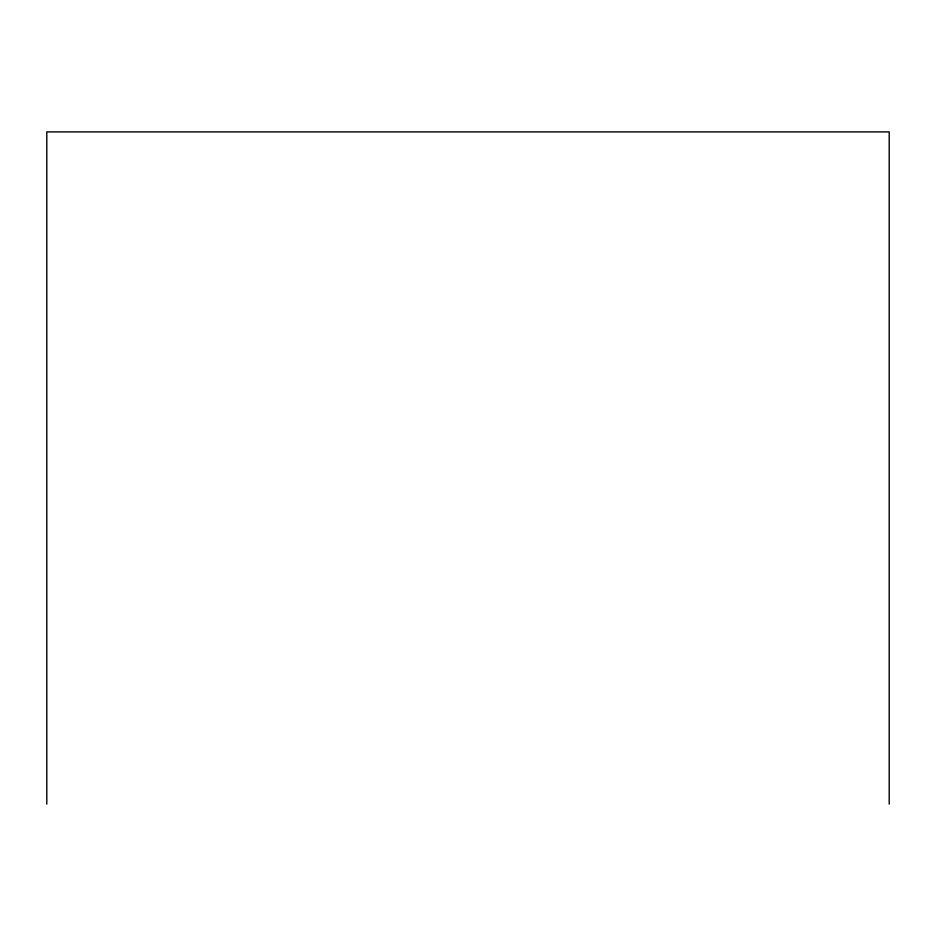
<?xml version="1.0" encoding="UTF-8"?>
<svg xmlns="http://www.w3.org/2000/svg" width="936" height="936" viewBox="0 0 936 936"><rect width="100%" height="100%" fill="white"/><g stroke="black" fill="none" stroke-linecap="round" stroke-linejoin="round"><path stroke-width="1.4" d="M889.2 804.106L889.2 131.894L46.8 131.894L46.8 804.106"/></g></svg>
